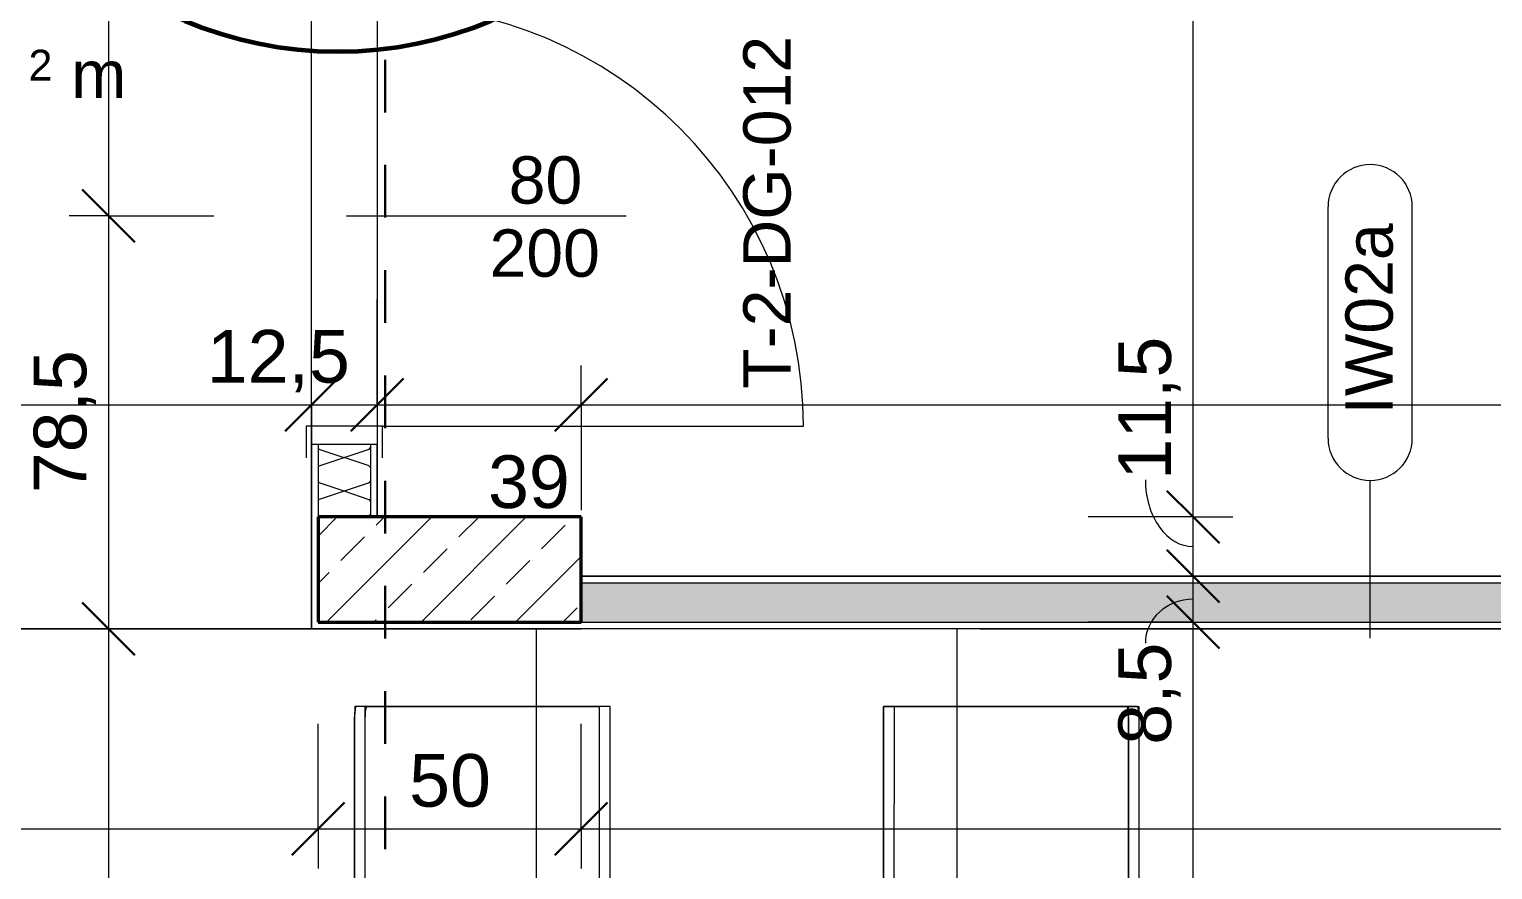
# Model space of a CAD drawing. Header units: metres. Extents: x -67.4 to -27.2, y 43.9 to 89.6.
# Drawn here: x -45.808 to -43.026, y 52.531 to 54.128 of the extents above; entities that cross this region are included whole.
import ezdxf

# ---------------------------------------------------------------- set-up
doc = ezdxf.new("R2010")
doc.units = ezdxf.units.M
doc.linetypes.add('Strich Punkt Mittel', pattern=[0.015875, 0.00635, -0.004763, 0, -0.004763])
doc.linetypes.add('Verdeckt', pattern=[0.003, 0.002, -0.001])
for name, color, linetype, lineweight in [('A_2D', 7, 'Continuous', 13), ('A_Bemassung-50_', 4, 'Continuous', 9), ('A_Bemassung_', 4, 'Continuous', 9), ('A_Beschriftung_', 7, 'Continuous', 9), ('A_Decken', 8, 'Continuous', 13), ('A_Moebel', 6, 'Continuous', 13), ('A_Raeume', 7, 'Continuous', 13), ('A_Raeume_', 7, 'Continuous', 5), ('A_Raeume_Beschriftung_', 7, 'Continuous', 9), ('A_Raster_', 1, 'Continuous', 9), ('A_Tueren', 31, 'Continuous', 13), ('A_Waende', 7, 'Continuous', 13)]:
    doc.layers.add(name, color=color, linetype=linetype, lineweight=lineweight)
doc.styles.add('Arial_2', font='arial.ttf', dxfattribs={"height": 0.09})
doc.styles.add('Arial_3', font='arial.ttf', dxfattribs={"height": 0.05849})
doc.styles.add('Arial_5', font='arial.ttf', dxfattribs={"height": 0.1})
doc.dimstyles.new('WGA-Bemaßung', dxfattribs={"dimscale": 0.3048, "dimtxt": 0.102026, "dimasz": 0.328084, "dimexe": 0.246063, "dimexo": 0.0625, "dimgap": 0.04101, "dimtad": 1, "dimdec": 1, "dimlfac": 100, "dimrnd": 0.5, "dimdsep": 46, "dimtxsty": 'Arial_5', "dimblk1": 'OBLIQUE', "dimblk2": 'OBLIQUE', "dimsah": 1, "dimcen": 0.09, "dimdle": 0.246063, "dimazin": 2, "dimtfac": 1, "dimtdec": 4, "dimtix": 1, "dimtmove": 0, "dimatfit": 3, "dimfxl": 0.656168, "dimfxlon": 1, "dimtvp": 1, "dimtolj": 1, "dimtzin": 0, "dimarcsym": 2})
doc.dimstyles.new('WGA-Bemaßung_3', dxfattribs={"dimscale": 0.3048, "dimtxt": 0.102026, "dimasz": 0.328084, "dimexe": 0.246063, "dimexo": 0.0625, "dimgap": 0.04101, "dimtad": 1, "dimdec": 1, "dimlfac": 100, "dimrnd": 0.5, "dimdsep": 46, "dimtxsty": 'Arial_5', "dimblk1": 'OBLIQUE', "dimblk2": 'OBLIQUE', "dimsah": 1, "dimcen": 0.09, "dimdle": 0.246063, "dimazin": 2, "dimtfac": 1, "dimtdec": 4, "dimtix": 1, "dimtmove": 1, "dimatfit": 3, "dimfxl": 0.656168, "dimfxlon": 1, "dimtvp": 1, "dimtolj": 1, "dimtzin": 0, "dimarcsym": 2})
doc.dimstyles.new('WGA-Bemaßung_4', dxfattribs={"dimscale": 0.3048, "dimtxt": 0.102026, "dimasz": 0.328084, "dimexe": 0.246063, "dimexo": 0.0625, "dimgap": 0.04101, "dimtad": 1, "dimdec": 1, "dimlfac": 100, "dimrnd": 0.5, "dimdsep": 46, "dimtxsty": 'Arial_5', "dimblk1": 'OBLIQUE', "dimblk2": 'OBLIQUE', "dimsah": 1, "dimcen": 0.09, "dimdle": 0.246063, "dimazin": 2, "dimtfac": 1, "dimtdec": 4, "dimtix": 1, "dimtmove": 2, "dimatfit": 3, "dimfxl": 0.656168, "dimfxlon": 1, "dimtvp": 1, "dimtolj": 1, "dimtzin": 0, "dimarcsym": 2})
doc.dimstyles.new('WGA-Bemaßung_5', dxfattribs={"dimscale": 0.3048, "dimtxt": 0.102026, "dimasz": 0.328084, "dimexe": 0.246063, "dimexo": 0.0625, "dimgap": 0.04101, "dimtad": 1, "dimdec": 1, "dimlfac": 100, "dimrnd": 0.5, "dimdsep": 46, "dimtxsty": 'Arial_5', "dimblk1": 'OBLIQUE', "dimblk2": 'OBLIQUE', "dimsah": 1, "dimcen": 0.09, "dimdle": 0.246063, "dimazin": 2, "dimtfac": 1, "dimtdec": 4, "dimtix": 1, "dimtmove": 0, "dimatfit": 3, "dimfxl": 0.656168, "dimfxlon": 1, "dimtvp": 1, "dimtolj": 1, "dimtzin": 0, "dimarcsym": 2})

# ---------------------------------------------------------------- blocks, each defined once
blk = doc.blocks.new('Moeb_Esstisch_rechteckig_bear - 188 x 80-V10-263_PP_03DG_BT2')
at = {"layer": 'A_Moebel', "color": 8}
for p, q in [((0.1259, 0.7452), (-0.2391, 0.7452)), ((-0.2391, 0.7452), (0.1259, 0.7452)), ((-0.2391, 0.7255), (0.1259, 0.7255)), ((-0.2391, 0.7255), (0.1259, 0.7255)), ((0.1459, 0.7452), (0.1259, 0.7452)), ((0.1259, 0.7255), (0.1311, 0.7255)), ((0.1311, 0.7255), (0.1358, 0.7255)), ((0.1359, 0.7255), (0.1399, 0.7255)), ((0.1401, 0.7255), (0.143, 0.7255)), ((0.1433, 0.7255), (0.145, 0.7255)), ((0.1453, 0.7255), (0.1458, 0.7255)), ((0.1459, 0.7423), (0.1459, 0.7452)), ((0.1459, 0.4), (0.1459, 0.7423)), ((0.1459, 0.7225), (0.1459, 0.7423)), ((0.1459, 0.6914), (0.1459, 0.7423)), ((0.1459, 0.7225), (0.1459, 0.6716)), ((0.1459, 0.6868), (0.1459, 0.6914)), ((0.1459, 0.6783), (0.1459, 0.6868)), ((0.1459, 0.6663), (0.1459, 0.6783)), ((0.1459, 0.6716), (0.1459, 0.6193)), ((0.1459, 0.6517), (0.1459, 0.6663)), ((0.1459, 0.6353), (0.1459, 0.6517)), ((0.1459, 0.6181), (0.1459, 0.6353)), ((0.1459, 0.6193), (0.1459, 0.4)), ((0.1459, 0.4), (0.1459, 0.6181)), ((0.2934, 0.4), (-1.5866, 0.4)), ((0.2934, 0.4), (-1.5866, 0.4)), ((0.1459, 0.2599), (0.1459, 0.4)), ((0.1459, 0.4), (0.1459, 0.3232)), ((0.1459, 0.3221), (0.1459, 0.4)), ((0.2934, 0.3148), (0.2934, 0.4)), ((0.2934, 0.3148), (0.2934, 0.4)), ((0.1459, 0.3076), (0.1459, 0.3232)), ((0.1459, 0.3221), (0.1459, 0.2932)), ((0.1459, 0.2928), (0.1459, 0.3076)), ((-0.2591, 0.2798), (0.1459, 0.2798)), ((0.1459, 0.2799), (0.1459, 0.2928)), ((0.1459, 0.2928), (0.1459, 0.2798)), ((0.1459, 0.2696), (0.1459, 0.2799)), ((0.1459, 0.2599), (0.1459, 0.2798)), ((-0.2591, 0.2599), (0.1459, 0.2599)), ((-0.2591, 0.2599), (0.1459, 0.2599)), ((0.1459, 0.2628), (0.1459, 0.2696)), ((0.1459, 0.2599), (0.1459, 0.2628)), ((-0.2591, -0.2599), (0.1459, -0.2599)), ((0.1459, -0.2599), (-0.2591, -0.2599)), ((-0.2591, -0.2599), (0.1459, -0.2599)), ((0.1459, -0.2599), (-0.2591, -0.2599)), ((0.1459, -0.2599), (0.1459, -0.4)), ((0.1459, -0.2798), (0.1459, -0.2599)), ((0.1459, -0.3232), (0.1459, -0.2599)), ((0.1459, -0.2599), (0.1459, -0.4)), ((0.1459, -0.2798), (0.1459, -0.2599)), ((0.1459, -0.3232), (0.1459, -0.2599)), ((0.1459, -0.2798), (-0.2591, -0.2798)), ((0.1459, -0.2798), (-0.2591, -0.2798)), ((0.1459, -0.2798), (0.1459, -0.2818)), ((0.1459, -0.2798), (0.1459, -0.2818)), ((0.1459, -0.2818), (0.1459, -0.2863)), ((0.1459, -0.2818), (0.1459, -0.2863)), ((0.1459, -0.2863), (0.1459, -0.2928)), ((0.1459, -0.2863), (0.1459, -0.2928)), ((0.1459, -0.2932), (0.1459, -0.3018)), ((0.1459, -0.2932), (0.1459, -0.3018)), ((0.1459, -0.3018), (0.1459, -0.3117)), ((0.1459, -0.3018), (0.1459, -0.3117)), ((0.1459, -0.3117), (0.1459, -0.3221)), ((0.1459, -0.3117), (0.1459, -0.3221)), ((0.1459, -0.4), (0.1459, -0.3221)), ((0.1459, -0.4), (0.1459, -0.3221)), ((0.1459, -0.3232), (0.1459, -0.4)), ((0.1459, -0.3232), (0.1459, -0.4)), ((-1.5866, -0.4), (0.2934, -0.4)), ((-1.5866, -0.4), (0.2934, -0.4)), ((0.1459, -0.4), (0.1459, -0.7423)), ((0.1459, -0.6181), (0.1459, -0.4)), ((0.1459, -0.4), (0.1459, -0.6193)), ((0.1459, -0.4), (0.1459, -0.7423)), ((0.1459, -0.6181), (0.1459, -0.4)), ((0.1459, -0.4), (0.1459, -0.6193)), ((0.1459, -0.6914), (0.1459, -0.6181)), ((0.1459, -0.6914), (0.1459, -0.6181)), ((0.1459, -0.6193), (0.1459, -0.6716)), ((0.1459, -0.6193), (0.1459, -0.6716)), ((0.1459, -0.6716), (0.1459, -0.7225)), ((0.1459, -0.6716), (0.1459, -0.7225)), ((0.1459, -0.7423), (0.1459, -0.6914)), ((0.1459, -0.7423), (0.1459, -0.6914)), ((0.1459, -0.7423), (0.1459, -0.7225)), ((0.1459, -0.7423), (0.1459, -0.7225)), ((-0.2391, -0.7255), (0.1259, -0.7255)), ((0.1259, -0.7255), (-0.2391, -0.7255)), ((-0.2391, -0.7255), (0.1259, -0.7255)), ((0.1259, -0.7255), (-0.2391, -0.7255)), ((0.1259, -0.7452), (-0.2391, -0.7452)), ((0.1259, -0.7452), (-0.2391, -0.7452)), ((0.1259, -0.7452), (-0.2391, -0.7452)), ((0.1259, -0.7452), (-0.2391, -0.7452)), ((0.1259, -0.7255), (0.1311, -0.7255)), ((0.1259, -0.7255), (0.1311, -0.7255)), ((0.1459, -0.7452), (0.1259, -0.7452)), ((0.1459, -0.7452), (0.1259, -0.7452)), ((0.1311, -0.7255), (0.1358, -0.7255)), ((0.1311, -0.7255), (0.1358, -0.7255)), ((0.1359, -0.7255), (0.1399, -0.7255)), ((0.1359, -0.7255), (0.1399, -0.7255)), ((0.1401, -0.7255), (0.143, -0.7255)), ((0.1401, -0.7255), (0.143, -0.7255)), ((0.1433, -0.7255), (0.145, -0.7255)), ((0.1433, -0.7255), (0.145, -0.7255)), ((0.1453, -0.7255), (0.1458, -0.7255)), ((0.1453, -0.7255), (0.1458, -0.7255)), ((0.1459, -0.7423), (0.1459, -0.7452)), ((0.1459, -0.7423), (0.1459, -0.7452))]:
    blk.add_line(p, q, dxfattribs=at)
for centre, major_axis, start_param, end_param in [((0.1259, 0.7423), (-0.02, 0), 3.141593, 4.712389), ((0.1259, 0.7225), (-0.02, 0), 3.141593, 4.712389), ((0.1259, -0.7225), (0.02, 0), 4.712389, 6.283185), ((0.1259, -0.7225), (0.02, 0), 4.712389, 6.283185), ((0.1259, -0.7423), (-0.02, 0), 1.570796, 3.141593), ((0.1259, -0.7423), (-0.02, 0), 1.570796, 3.141593)]:
    blk.add_ellipse(centre, major_axis=major_axis, ratio=0.147809, start_param=start_param, end_param=end_param, dxfattribs=at)
blk = doc.blocks.new('UZ_D1 - SL_0800x2000_Zimmertür_Stahlzarge_GK-11052839-263_PP_03DG_BT2')
at = {"layer": 'A_Tueren', "lineweight": 5}
for p, q in [((0.4, 0.0725), (0.4, 0.8725)), ((-0.46, 0.0725), (-0.4, 0.0725)), ((-0.4, 0.0725), (-0.4, -0.0725)), ((0.4, 0.0725), (0.4, -0.0725)), ((0.46, 0.0725), (0.4, 0.0725)), ((-0.4, -0.0725), (-0.46, -0.0725)), ((0.4, -0.0725), (0.46, -0.0725))]:
    blk.add_line(p, q, dxfattribs=at)
blk.add_arc((0.4, 0.0725), 0.8, 90, 180, dxfattribs=at)
blk = doc.blocks.new('BS_Wand_Lollipop - rechts_oben-2026913-263_PP_03DG_BT2')
at = {"layer": 'A_Beschriftung_'}
for p, q in [((0.0046, 0.0016), (0.0134, 0.0016)), ((-0.003, 0), (0.003, 0)), ((0.0046, -0.0016), (0.0134, -0.0016))]:
    blk.add_line(p, q, dxfattribs=at)
for centre, start, end in [((0.0046, 0), 90, 270), ((0.0134, 0), 270, 90)]:
    blk.add_arc(centre, 0.0016, start, end, dxfattribs=at)
blk = doc.blocks.new('BS_Tuer_PP - rechts-10002445-263_PP_03DG_BT2')
at = {"layer": 'A_Beschriftung_'}
blk.add_line((0, 0.000124), (0, -0.010513), dxfattribs=at)
blk = doc.blocks.new('DIMBLOCK140-263_PP_03DG_BT2')
at = {"layer": 'A_Bemassung-50_', "lineweight": 35, "transparency": 16777216}
for p, q in [((-43.5955, 53.0012), (-43.6455, 53.0512)), ((-43.5955, 53.0012), (-43.5455, 52.9512)), ((-43.5956, 48.9289), (-43.6456, 48.9789)), ((-43.5956, 48.9289), (-43.5456, 48.8789))]:
    blk.add_line(p, q, dxfattribs=at)
at = {"layer": 'A_Bemassung-50_', "transparency": 16777216}
for p, q in [((-43.5955, 53.0012), (-43.7955, 53.0012)), ((-43.5956, 48.8539), (-43.5955, 53.0012)), ((-43.5955, 53.0012), (-43.5205, 53.0012)), ((-43.5956, 48.9289), (-43.6706, 48.9289)), ((-43.5956, 48.9289), (-43.3956, 48.9289))]:
    blk.add_line(p, q, dxfattribs=at)
at = {"layer": 'A_Bemassung-50_', "color": 0, "transparency": 16777216, "insert": (-43.7378, 51.1049), "char_height": 0.1, "width": 0.276883, "attachment_point": 1, "rotation": 90, "line_spacing_factor": 0.941778, "style": 'Arial_5'}
blk.add_mtext('407', dxfattribs=at)
blk = doc.blocks.new('_Oblique')
at = {"color": 0, "linetype": 'ByBlock', "lineweight": -2}
blk.add_line((-0.5, -0.5), (0.5, 0.5), dxfattribs=at)
blk = doc.blocks.new('DIMBLOCK141-263_PP_03DG_BT2')
at = {"layer": 'A_Bemassung-50_', "lineweight": 35, "transparency": 16777216}
for p, q in [((-43.5955, 53.0886), (-43.6455, 53.1386)), ((-43.5955, 53.0886), (-43.5455, 53.0386)), ((-43.5955, 53.0012), (-43.6455, 53.0512)), ((-43.5955, 53.0012), (-43.5455, 52.9512))]:
    blk.add_line(p, q, dxfattribs=at)
at = {"layer": 'A_Bemassung-50_', "transparency": 16777216}
for p, q in [((-43.5955, 53.0886), (-43.7955, 53.0886)), ((-43.5955, 53.0012), (-43.5955, 53.0886)), ((-43.5955, 53.0886), (-43.5205, 53.0886)), ((-43.5955, 53.0012), (-43.7955, 53.0012)), ((-43.5955, 53.0012), (-43.5205, 53.0012))]:
    blk.add_line(p, q, dxfattribs=at)
blk.add_ellipse((-43.5955, 52.9614), major_axis=(-0.091, 0), ratio=0.918612, start_param=4.712389, end_param=6.283185, dxfattribs=at)
at = {"layer": 'A_Bemassung-50_', "color": 0, "transparency": 16777216, "insert": (-43.7378, 52.7683), "char_height": 0.1, "width": 0.231677, "attachment_point": 1, "rotation": 90, "line_spacing_factor": 0.941778, "style": 'Arial_5'}
blk.add_mtext('8,5', dxfattribs=at)
blk = doc.blocks.new('DIMBLOCK142-263_PP_03DG_BT2')
at = {"layer": 'A_Bemassung-50_', "lineweight": 35, "transparency": 16777216}
for p, q in [((-43.5955, 53.2012), (-43.6455, 53.2512)), ((-43.5955, 53.2012), (-43.5455, 53.1512)), ((-43.5955, 53.0886), (-43.6455, 53.1386)), ((-43.5955, 53.0886), (-43.5455, 53.0386))]:
    blk.add_line(p, q, dxfattribs=at)
at = {"layer": 'A_Bemassung-50_', "transparency": 16777216}
for p, q in [((-43.5955, 53.2012), (-43.7955, 53.2012)), ((-43.5955, 53.0886), (-43.5955, 53.2012)), ((-43.5955, 53.2012), (-43.5205, 53.2012)), ((-43.5955, 53.0886), (-43.7955, 53.0886)), ((-43.5955, 53.0886), (-43.5205, 53.0886))]:
    blk.add_line(p, q, dxfattribs=at)
blk.add_ellipse((-43.5955, 53.2719), major_axis=(0, 0.127), ratio=0.716617, start_param=1.570796, end_param=3.141593, dxfattribs=at)
at = {"layer": 'A_Bemassung-50_', "color": 0, "transparency": 16777216, "insert": (-43.7378, 53.2719), "char_height": 0.1, "width": 0.323972, "attachment_point": 1, "rotation": 90, "line_spacing_factor": 0.941778, "style": 'Arial_5'}
blk.add_mtext('11,5', dxfattribs=at)
blk = doc.blocks.new('DIMBLOCK143-263_PP_03DG_BT2')
at = {"layer": 'A_Bemassung-50_', "lineweight": 35, "transparency": 16777216}
for p, q in [((-43.5954, 55.6486), (-43.6454, 55.6986)), ((-43.5954, 55.6486), (-43.5454, 55.5986)), ((-43.5955, 53.2012), (-43.6455, 53.2512)), ((-43.5955, 53.2012), (-43.5455, 53.1512))]:
    blk.add_line(p, q, dxfattribs=at)
at = {"layer": 'A_Bemassung-50_', "transparency": 16777216}
for p, q in [((-43.5954, 55.6486), (-43.7954, 55.6486)), ((-43.5955, 53.2012), (-43.5954, 55.6486)), ((-43.5954, 55.6486), (-43.5204, 55.6486)), ((-43.5955, 53.2012), (-43.7955, 53.2012)), ((-43.5955, 53.2012), (-43.5205, 53.2012))]:
    blk.add_line(p, q, dxfattribs=at)
at = {"layer": 'A_Bemassung-50_', "color": 0, "transparency": 16777216, "insert": (-43.7377, 54.2515), "char_height": 0.1, "width": 0.416266, "attachment_point": 1, "rotation": 90, "line_spacing_factor": 0.941778, "style": 'Arial_5'}
blk.add_mtext('244,5', dxfattribs=at)
blk = doc.blocks.new('DIMBLOCK265-263_PP_03DG_BT2')
at = {"layer": 'A_Bemassung-50_', "transparency": 16777216}
for p, q in [((-46.8838, 53.4144), (-46.8838, 53.6144)), ((-45.2713, 53.4143), (-45.2713, 53.6143)), ((-46.8838, 53.4144), (-45.2713, 53.4143)), ((-46.8838, 53.4144), (-46.8838, 53.3394)), ((-45.2713, 53.4143), (-45.2713, 53.3393))]:
    blk.add_line(p, q, dxfattribs=at)
at = {"layer": 'A_Bemassung-50_', "lineweight": 35, "transparency": 16777216}
for p, q in [((-46.8838, 53.4144), (-46.8338, 53.4644)), ((-45.2713, 53.4143), (-45.2213, 53.4643)), ((-46.8838, 53.4144), (-46.9338, 53.3644)), ((-45.2713, 53.4143), (-45.3213, 53.3643))]:
    blk.add_line(p, q, dxfattribs=at)
at = {"layer": 'A_Bemassung-50_', "color": 0, "transparency": 16777216, "insert": (-46.251, 53.5567), "char_height": 0.1, "width": 0.416266, "attachment_point": 1, "rotation": 359.9983, "line_spacing_factor": 0.941778, "style": 'Arial_5'}
blk.add_mtext('161,5', dxfattribs=at)
blk = doc.blocks.new('DIMBLOCK266-263_PP_03DG_BT2')
at = {"layer": 'A_Bemassung-50_', "transparency": 16777216}
for p, q in [((-45.2713, 53.4143), (-45.2713, 53.6143)), ((-45.1463, 53.4143), (-45.1463, 53.6143)), ((-45.2713, 53.4143), (-45.1463, 53.4143)), ((-45.2713, 53.4143), (-45.2713, 53.3393)), ((-45.1463, 53.4143), (-45.1463, 53.3393))]:
    blk.add_line(p, q, dxfattribs=at)
at = {"layer": 'A_Bemassung-50_', "lineweight": 35, "transparency": 16777216}
for p, q in [((-45.2713, 53.4143), (-45.2213, 53.4643)), ((-45.1463, 53.4143), (-45.0963, 53.4643)), ((-45.2713, 53.4143), (-45.3213, 53.3643)), ((-45.1463, 53.4143), (-45.1963, 53.3643))]:
    blk.add_line(p, q, dxfattribs=at)
at = {"layer": 'A_Bemassung-50_', "color": 0, "transparency": 16777216, "insert": (-45.4702, 53.5566), "char_height": 0.1, "width": 0.323972, "attachment_point": 1, "rotation": 359.9983, "line_spacing_factor": 0.941778, "style": 'Arial_5'}
blk.add_mtext('12,5', dxfattribs=at)
blk = doc.blocks.new('DIMBLOCK267-263_PP_03DG_BT2')
at = {"layer": 'A_Bemassung-50_', "transparency": 16777216}
for p, q in [((-45.1463, 53.4143), (-45.1463, 53.6143)), ((-44.7588, 53.4143), (-44.7588, 53.4893)), ((-45.1463, 53.4143), (-44.7588, 53.4143)), ((-45.1463, 53.4143), (-45.1463, 53.3393)), ((-44.7588, 53.4143), (-44.7588, 53.2143))]:
    blk.add_line(p, q, dxfattribs=at)
at = {"layer": 'A_Bemassung-50_', "lineweight": 35, "transparency": 16777216}
for p, q in [((-45.1463, 53.4143), (-45.0963, 53.4643)), ((-44.7588, 53.4143), (-44.7088, 53.4643)), ((-45.1463, 53.4143), (-45.1963, 53.3643)), ((-44.7588, 53.4143), (-44.8088, 53.3643))]:
    blk.add_line(p, q, dxfattribs=at)
at = {"layer": 'A_Bemassung-50_', "color": 0, "transparency": 16777216, "insert": (-44.9357, 53.3183), "char_height": 0.1, "width": 0.184588, "attachment_point": 1, "rotation": 359.9983, "line_spacing_factor": 0.941778, "style": 'Arial_5'}
blk.add_mtext('39', dxfattribs=at)
blk = doc.blocks.new('DIMBLOCK268-263_PP_03DG_BT2')
at = {"layer": 'A_Bemassung-50_', "transparency": 16777216}
for p, q in [((-40.2187, 53.4142), (-40.2187, 53.6142)), ((-44.7588, 53.4143), (-44.7588, 53.4893)), ((-44.7588, 53.4143), (-40.1437, 53.4142)), ((-44.7588, 53.4143), (-44.7588, 53.2143)), ((-40.2187, 53.4142), (-40.2187, 53.3392))]:
    blk.add_line(p, q, dxfattribs=at)
at = {"layer": 'A_Bemassung-50_', "lineweight": 35, "transparency": 16777216}
for p, q in [((-44.7588, 53.4143), (-44.7088, 53.4643)), ((-40.2187, 53.4142), (-40.1687, 53.4642)), ((-44.7588, 53.4143), (-44.8088, 53.3643)), ((-40.2187, 53.4142), (-40.2687, 53.3642))]:
    blk.add_line(p, q, dxfattribs=at)
at = {"layer": 'A_Bemassung-50_', "color": 0, "transparency": 16777216, "insert": (-42.6041, 53.5565), "char_height": 0.1, "width": 0.276883, "attachment_point": 1, "rotation": 359.9983, "line_spacing_factor": 0.941778, "style": 'Arial_5'}
blk.add_mtext('454', dxfattribs=at)
blk = doc.blocks.new('DIMBLOCK364-263_PP_03DG_BT2')
at = {"layer": 'A_Bemassung-50_', "lineweight": 35, "transparency": 16777216}
for p, q in [((-45.6568, 55.6487), (-45.7068, 55.6987)), ((-45.6568, 55.6487), (-45.6068, 55.5987)), ((-45.6568, 53.7737), (-45.7068, 53.8237)), ((-45.6568, 53.7737), (-45.6068, 53.7237))]:
    blk.add_line(p, q, dxfattribs=at)
at = {"layer": 'A_Bemassung-50_', "transparency": 16777216}
for p, q in [((-45.6568, 55.6487), (-45.7318, 55.6487)), ((-45.6568, 55.6487), (-45.6568, 53.7737)), ((-45.6568, 55.6487), (-45.4568, 55.6487)), ((-45.6568, 53.7737), (-45.7318, 53.7737)), ((-45.6568, 53.7737), (-45.4568, 53.7737))]:
    blk.add_line(p, q, dxfattribs=at)
at = {"layer": 'A_Bemassung-50_', "color": 0, "transparency": 16777216, "insert": (-45.7991, 54.5378), "char_height": 0.1, "width": 0.416266, "attachment_point": 1, "rotation": 90, "line_spacing_factor": 0.941778, "style": 'Arial_5'}
blk.add_mtext('187,5', dxfattribs=at)
blk = doc.blocks.new('DIMBLOCK365-263_PP_03DG_BT2')
at = {"layer": 'A_Bemassung-50_', "lineweight": 35, "transparency": 16777216}
for p, q in [((-45.6568, 53.7737), (-45.7068, 53.8237)), ((-45.6568, 53.7737), (-45.6068, 53.7237)), ((-45.6569, 52.9888), (-45.7069, 53.0388)), ((-45.6569, 52.9888), (-45.6069, 52.9388))]:
    blk.add_line(p, q, dxfattribs=at)
at = {"layer": 'A_Bemassung-50_', "transparency": 16777216}
for p, q in [((-45.6568, 53.7737), (-45.7318, 53.7737)), ((-45.6568, 53.7737), (-45.6569, 52.9888)), ((-45.6568, 53.7737), (-45.4568, 53.7737)), ((-45.6569, 52.9888), (-45.7319, 52.9888)), ((-45.6569, 52.9888), (-45.4569, 52.9888))]:
    blk.add_line(p, q, dxfattribs=at)
at = {"layer": 'A_Bemassung-50_', "color": 0, "transparency": 16777216, "insert": (-45.7992, 53.2463), "char_height": 0.1, "width": 0.323972, "attachment_point": 1, "rotation": 90, "line_spacing_factor": 0.941778, "style": 'Arial_5'}
blk.add_mtext('78,5', dxfattribs=at)
blk = doc.blocks.new('DIMBLOCK366-263_PP_03DG_BT2')
at = {"layer": 'A_Bemassung-50_', "lineweight": 35, "transparency": 16777216}
for p, q in [((-45.6569, 52.9888), (-45.7069, 53.0388)), ((-45.6569, 52.9888), (-45.6069, 52.9388)), ((-45.657, 48.9319), (-45.707, 48.9819)), ((-45.657, 48.9319), (-45.607, 48.8819))]:
    blk.add_line(p, q, dxfattribs=at)
at = {"layer": 'A_Bemassung-50_', "transparency": 16777216}
for p, q in [((-45.6569, 52.9888), (-45.7319, 52.9888)), ((-45.6569, 52.9888), (-45.657, 48.8569)), ((-45.6569, 52.9888), (-45.4569, 52.9888)), ((-45.657, 48.9319), (-45.732, 48.9319)), ((-45.657, 48.9319), (-45.457, 48.9319))]:
    blk.add_line(p, q, dxfattribs=at)
at = {"layer": 'A_Bemassung-50_', "color": 0, "transparency": 16777216, "insert": (-45.7993, 50.7869), "char_height": 0.1, "width": 0.416266, "attachment_point": 1, "rotation": 90, "line_spacing_factor": 0.941778, "style": 'Arial_5'}
blk.add_mtext('405,5', dxfattribs=at)
blk = doc.blocks.new('DIMBLOCK465-263_PP_03DG_BT2')
at = {"layer": 'A_Bemassung-50_', "transparency": 16777216}
for p, q in [((-46.9789, 52.6084), (-46.9788, 52.8084)), ((-45.2588, 52.6084), (-45.2588, 52.8084)), ((-46.9789, 52.6084), (-45.2588, 52.6084)), ((-46.9789, 52.6084), (-46.9789, 52.5334)), ((-45.2588, 52.6084), (-45.2588, 52.5334))]:
    blk.add_line(p, q, dxfattribs=at)
at = {"layer": 'A_Bemassung-50_', "lineweight": 35, "transparency": 16777216}
for p, q in [((-46.9789, 52.6084), (-46.9289, 52.6584)), ((-45.2588, 52.6084), (-45.2088, 52.6584)), ((-46.9789, 52.6084), (-47.0289, 52.5584)), ((-45.2588, 52.6084), (-45.3088, 52.5584))]:
    blk.add_line(p, q, dxfattribs=at)
at = {"layer": 'A_Bemassung-50_', "color": 0, "transparency": 16777216, "insert": (-46.2342, 52.7507), "char_height": 0.1, "width": 0.276883, "attachment_point": 1, "rotation": 359.9983, "line_spacing_factor": 0.941778, "style": 'Arial_5'}
blk.add_mtext('172', dxfattribs=at)
blk = doc.blocks.new('DIMBLOCK466-263_PP_03DG_BT2')
at = {"layer": 'A_Bemassung-50_', "transparency": 16777216}
for p, q in [((-45.2588, 52.6084), (-45.2588, 52.8084)), ((-44.7588, 52.6084), (-44.7588, 52.8084)), ((-45.2588, 52.6084), (-44.7588, 52.6084)), ((-45.2588, 52.6084), (-45.2588, 52.5334)), ((-44.7588, 52.6084), (-44.7588, 52.5334))]:
    blk.add_line(p, q, dxfattribs=at)
at = {"layer": 'A_Bemassung-50_', "lineweight": 35, "transparency": 16777216}
for p, q in [((-45.2588, 52.6084), (-45.2088, 52.6584)), ((-44.7588, 52.6084), (-44.7088, 52.6584)), ((-45.2588, 52.6084), (-45.3088, 52.5584)), ((-44.7588, 52.6084), (-44.8088, 52.5584))]:
    blk.add_line(p, q, dxfattribs=at)
at = {"layer": 'A_Bemassung-50_', "color": 0, "transparency": 16777216, "insert": (-45.0857, 52.7507), "char_height": 0.1, "width": 0.184588, "attachment_point": 1, "rotation": 359.9983, "line_spacing_factor": 0.941778, "style": 'Arial_5'}
blk.add_mtext('50', dxfattribs=at)
blk = doc.blocks.new('DIMBLOCK467-263_PP_03DG_BT2')
at = {"layer": 'A_Bemassung-50_', "transparency": 16777216}
for p, q in [((-44.7588, 52.6084), (-44.7588, 52.8084)), ((-40.2187, 52.6082), (-40.2187, 52.8082)), ((-44.7588, 52.6084), (-40.1437, 52.6082)), ((-44.7588, 52.6084), (-44.7588, 52.5334)), ((-40.2187, 52.6082), (-40.2187, 52.5332))]:
    blk.add_line(p, q, dxfattribs=at)
at = {"layer": 'A_Bemassung-50_', "lineweight": 35, "transparency": 16777216}
for p, q in [((-44.7588, 52.6084), (-44.7088, 52.6584)), ((-40.2187, 52.6082), (-40.1687, 52.6582)), ((-44.7588, 52.6084), (-44.8088, 52.5584)), ((-40.2187, 52.6082), (-40.2687, 52.5582))]:
    blk.add_line(p, q, dxfattribs=at)
at = {"layer": 'A_Bemassung-50_', "color": 0, "transparency": 16777216, "insert": (-42.6041, 52.7506), "char_height": 0.1, "width": 0.276883, "attachment_point": 1, "rotation": 359.9983, "line_spacing_factor": 0.941778, "style": 'Arial_5'}
blk.add_mtext('454', dxfattribs=at)

msp = doc.modelspace()

# ---------------------------------------------------------------- hatches: boundary and pattern name
at = {"layer": 'A_Waende', "lineweight": 5}
h = msp.add_hatch(dxfattribs=at)
h.set_pattern_fill('FP_104', color=250, angle=247.64, style=0, pattern_type=2)
h.set_pattern_definition([(134.998, (-45.14592, 54.42472), (-0.2539954, 0.127012), [0.02245, -0.15715]), (134.998, (-45.25706, 54.472605), (-0.2539954, 0.127012), [0.02245, -0.15715]), (134.998, (-45.1466, 54.4888), (-0.2539954, 0.1270123), [0.02245, -0.15715]), (134.998, (-45.25681, 54.5363), (-0.2539954, 0.1270123), [0.02245, -0.15715]), (161.563, (-45.16192, 54.441037), (-0.5079932, 0.1270184), [0.0502, -0.35141]), (161.563, (-45.20968, 54.45636), (-0.5079932, 0.1270184), [0.0502, -0.35141]), (161.563, (-45.16205, 54.503806), (-0.5079932, 0.1270184), [0.0502, -0.35141]), (161.563, (-45.209432, 54.520053), (-0.5079932, 0.1270184), [0.0502, -0.35141]), (224.998, (-45.257, 54.44122), (0.254004, 0.1269946), [0.02245, -0.15715]), (224.998, (-45.1466, 54.4888), (0.254004, 0.1269946), [0.02245, -0.15715]), (224.998, (-45.25713, 54.50399), (0.254004, 0.1269946), [0.02245, -0.15715]), (224.998, (-45.14635, 54.55249), (0.254004, 0.1269946), [0.02245, -0.15715]), (198.433, (-45.20968, 54.45636), (0.5080021, 0.126983), [0.0502, -0.35141]), (198.433, (-45.161985, 54.47242), (0.5080021, 0.126983), [0.0502, -0.35141]), (198.433, (-45.209432, 54.520053), (0.5080021, 0.126983), [0.0502, -0.35141]), (198.433, (-45.161735, 54.536115), (0.5080021, 0.126983), [0.0502, -0.35141])])
h.paths.add_polyline_path([(-45.1588, 53.2013), (-45.1588, 53.3387), (-45.2588, 53.3387), (-45.2588, 53.2013)])
h.paths.add_polyline_path([(-45.2588, 54.2087), (-45.1588, 54.2087), (-45.1588, 55.6487), (-45.2588, 55.6487), (-45.2588, 55.2056), (-45.1713, 55.2056), (-45.1713, 54.4556), (-45.2588, 54.4556)])
h = msp.add_hatch(dxfattribs=at)
h.set_pattern_fill('FP_2', color=250, style=0, pattern_type=2)
h.set_pattern_definition([(45, (0, 0), (-0.08980256, 0.08980256), []), (45, (0.0898, 0), (-0.08980256, 0.08980256), [0.0635, -0.03175])])
h.paths.add_polyline_path([(-44.7588, 53.0013), (-44.7588, 53.2013), (-45.2588, 53.2013), (-45.2588, 53.0013), (-44.8361, 53.0013)])
h = msp.add_hatch(dxfattribs=at)
h.set_pattern_fill('FP_44', color=250, angle=-112.36, style=0, pattern_type=2)
h.set_pattern_definition([(44.998, (-42.48838, 52.98876), (0.1270123, 0.2539954), [0.02245, -0.15715]), (44.998, (-42.44143, 53.100285), (0.1270123, 0.2539954), [0.02245, -0.15715]), (44.998, (-42.42561, 52.98889), (0.1270123, 0.2539954), [0.02245, -0.15715]), (44.998, (-42.37773, 53.100035), (0.1270123, 0.2539954), [0.02245, -0.15715]), (71.563, (-42.473375, 53.004216), (0.1270184, 0.5079932), [0.0502, -0.35141]), (71.563, (-42.456748, 53.052522), (0.1270184, 0.5079932), [0.0502, -0.35141]), (71.563, (-42.4093, 53.00489), (0.1270184, 0.5079932), [0.0502, -0.35141]), (71.563, (-42.393054, 53.052273), (0.1270184, 0.5079932), [0.0502, -0.35141]), (134.998, (-42.47281, 53.10022), (0.1269946, -0.2540043), [0.02245, -0.15715]), (134.998, (-42.42561, 52.98889), (0.1269946, -0.2540043), [0.02245, -0.15715]), (134.998, (-42.40912, 53.09997), (0.1269946, -0.2540043), [0.02245, -0.15715]), (134.998, (-42.36192, 52.98864), (0.1269946, -0.2540043), [0.02245, -0.15715]), (108.433, (-42.456748, 53.052522), (0.12698295, -0.5080021), [0.0502, -0.35141]), (108.433, (-42.440685, 53.004825), (0.12698295, -0.5080021), [0.0502, -0.35141]), (108.433, (-42.393054, 53.052273), (0.12698295, -0.5080021), [0.0502, -0.35141]), (108.433, (-42.377916, 53.004956), (0.12698295, -0.5080021), [0.0502, -0.35141])])
h.paths.add_polyline_path([(-40.6875, 53.076), (-44.7588, 53.0762), (-44.7588, 53.0012), (-40.6875, 53.001), (-40.6875, 53.0286)])
h.paths.add_polyline_path([(-40.2187, 53.001), (-40.2187, 53.076), (-40.6875, 53.076), (-40.6875, 53.001), (-40.2694, 53.001)])

# ---------------------------------------------------------------- linework, layer by layer
at = {"layer": 'A_2D', "lineweight": 100}
msp.add_circle((-45.2213, 54.8306), 0.7457, dxfattribs=at)
at = {"layer": 'A_Decken'}
msp.add_line((-44.0004, 52.9886), (-45.2713, 52.9887), dxfattribs=at)
at = {"layer": 'A_Raeume', "color": 8, "linetype": 'Verdeckt'}
msp.add_line((-45.2213, 52.9887), (-46.8838, 52.9887), dxfattribs=at)
at = {"layer": 'A_Raeume_', "flags": 128}
for points in [[(-46.8838, 54.6336), (-46.8838, 52.9887), (-45.2713, 52.9887), (-45.2713, 53.2013), (-45.2713, 53.2013), (-45.2713, 53.2029), (-45.2713, 55.5857), (-45.2713, 55.6548), (-45.2712, 55.6548), (-45.2712, 57.1036), (-46.8837, 57.1036), (-46.8838, 55.1186), (-46.8838, 55.0286), (-46.8838, 55.027)], [(-40.2187, 53.0885), (-40.2186, 55.6485), (-43.9813, 55.6486), (-45.1463, 55.6487), (-45.1463, 53.2013), (-44.7588, 53.2013), (-44.7588, 53.0887)], [(-46.9441, 48.5484), (-41.6841, 48.9288), (-40.2188, 49.5573), (-40.2187, 52.9885), (-44.7588, 52.9887), (-44.7588, 52.9888), (-45.265, 52.9888), (-45.265, 52.9887), (-45.4181, 52.9887), (-46.8838, 52.9887), (-46.8838, 52.8238), (-46.944, 52.8238), (-46.944, 51.6768), (-46.944, 51.5238), (-46.9441, 48.9377), (-46.9441, 48.9361), (-46.9441, 48.8886)]]:
    msp.add_lwpolyline(points, close=True, dxfattribs=at)
at = {"layer": 'A_Raster_', "linetype": 'Strich Punkt Mittel', "lineweight": 35}
msp.add_line((-45.1301, 85.8701), (-45.1313, 46.5268), dxfattribs=at)
at = {"layer": 'A_Waende'}
for p, q in [((-45.2588, 53.3387), (-45.2713, 53.3387)), ((-45.2713, 53.3387), (-45.2713, 53.2013)), ((-45.2588, 53.3387), (-45.2588, 53.2013)), ((-45.1463, 53.3387), (-45.1588, 53.3387)), ((-45.1588, 53.3387), (-45.1588, 53.2013)), ((-45.1463, 53.2013), (-45.1463, 53.3387)), ((-45.2713, 53.2013), (-45.2713, 52.9888)), ((-45.2588, 53.0013), (-45.2588, 53.2013)), ((-40.2187, 53.0885), (-44.7588, 53.0887)), ((-44.7588, 53.0762), (-40.2187, 53.076)), ((-45.2713, 52.9888), (-44.7588, 52.9888)), ((-44.7588, 53.0013), (-45.2588, 53.0013)), ((-44.7588, 53.0012), (-40.2187, 53.001)), ((-44.0004, 52.9886), (-40.2187, 52.9885))]:
    msp.add_line(p, q, dxfattribs=at)
at = {"layer": 'A_Waende', "color": 250, "lineweight": 5}
for p, q in [((-45.1588, 53.3387), (-45.2588, 53.3387)), ((-45.2588, 53.2013), (-45.2588, 53.2013)), ((-44.7588, 53.0013), (-44.7588, 53.0012))]:
    msp.add_line(p, q, dxfattribs=at)
at = {"layer": 'A_Waende', "color": 10, "lineweight": 50}
for p, q in [((-44.7588, 53.2013), (-45.2588, 53.2013)), ((-45.2588, 53.2013), (-45.2588, 53.0013)), ((-44.7588, 53.0013), (-44.7588, 53.2013)), ((-45.2588, 53.0013), (-44.7588, 53.0013))]:
    msp.add_line(p, q, dxfattribs=at)

# ---------------------------------------------------------------- block references
at = {"layer": 'A_Beschriftung_', "xscale": 49.99999999999998, "yscale": 49.99999999999998, "zscale": 49.99999999999998}
for name, p, rotation in [('BS_Wand_Lollipop - rechts_oben-2026913-263_PP_03DG_BT2', (-43.2592, 53.1207), 89.99999999999991), ('BS_Tuer_PP - rechts-10002445-263_PP_03DG_BT2', (-45.1988, 53.7737), 89.99827587845384)]:
    msp.add_blockref(name, p, dxfattribs=dict(at, rotation=rotation))
at = {"layer": 'A_Moebel', "color": 8, "rotation": 89.99827587845473}
msp.add_blockref('Moeb_Esstisch_rechteckig_bear - 188 x 80-V10-263_PP_03DG_BT2', (-44.444, 52.6952), dxfattribs=at)
at = {"layer": 'A_Tueren', "rotation": 269.9982758784539}
msp.add_blockref('UZ_D1 - SL_0800x2000_Zimmertür_Stahlzarge_GK-11052839-263_PP_03DG_BT2', (-45.2088, 53.7737), dxfattribs=at)

# ---------------------------------------------------------------- texts
at = {"layer": 'A_Beschriftung_', "char_height": 0.09, "attachment_point": 1, "style": 'Arial_2'}
for s, insert, width, rotation in [('T-2-DG-012', (-44.4507, 53.4448), 0.797679, 90), ('80', (-44.8965, 53.8866), 0.168354, 359.9983), ('200', (-44.9329, 53.7477), 0.252532, 359.9983), ('IW02a', (-43.3063, 53.3959), 0.43692, 90)]:
    msp.add_mtext(s, dxfattribs=dict(at, insert=insert, width=width, rotation=rotation))
at = {"layer": 'A_Raeume_Beschriftung_', "attachment_point": 1}
for s, insert, char_height, width, style in [('2', (-45.8091, 54.0891), 0.0585, 0.056118, 'Arial_3'), (' m', (-45.7628, 54.0872), 0.09, 0.164346, 'Arial_2')]:
    msp.add_mtext(s, dxfattribs=dict(at, insert=insert, char_height=char_height, width=width, style=style))

# ---------------------------------------------------------------- dimensions: what is measured, and where the dimension line sits
at = {"layer": 'A_Bemassung_'}
for base, p1, p2, angle, dimstyle, override, picture, middle in [((-45.6568, 53.7737), (-45.4568, 55.6487), (-45.4568, 53.7737), 89.9983, 'WGA-Bemaßung_5', {"dimpost": '<>', "dimfxl": 1.875}, 'DIMBLOCK364-263_PP_03DG_BT2', (-45.7204, 54.7112)), ((-43.5954, 55.6486), (-43.7955, 53.2012), (-43.7954, 55.6486), 89.9983, 'WGA-Bemaßung', {"dimpost": '<>', "dimfxl": 2.447397}, 'DIMBLOCK143-263_PP_03DG_BT2', (-43.659, 54.4249)), ((-45.6569, 52.9888), (-45.4568, 53.7737), (-45.4569, 52.9888), 89.9983, 'WGA-Bemaßung_5', {"dimpost": '<>', "dimfxl": 0.784897}, 'DIMBLOCK365-263_PP_03DG_BT2', (-45.7204, 53.3813)), ((-45.2713283423, 53.4143060843), (-46.8838223233, 53.6143546069), (-45.271322324, 53.6143060842), 359.9982758785, 'WGA-Bemaßung', {"dimpost": '<>', "dimfxl": 1.6125}, 'DIMBLOCK265-263_PP_03DG_BT2', (-46.0775764294, 53.4778876447)), ((-40.2187, 53.4142), (-44.7588, 53.2143), (-40.2187, 53.6142), 359.9983, 'WGA-Bemaßung', {"dimpost": '<>', "dimfxl": 4.557666}, 'DIMBLOCK268-263_PP_03DG_BT2', (-42.4887, 53.4776)), ((-45.657, 48.9319), (-45.4569, 52.9888), (-45.457, 48.9319), 89.9983, 'WGA-Bemaßung_5', {"dimpost": '<>', "dimfxl": 4.056908}, 'DIMBLOCK366-263_PP_03DG_BT2', (-45.7205, 50.9604)), ((-45.2588, 52.6084), (-46.9788, 52.8084), (-45.2588, 52.8084), 359.9983, 'WGA-Bemaßung_5', {"dimpost": '<>', "dimfxl": 1.720043}, 'DIMBLOCK465-263_PP_03DG_BT2', (-46.1188, 52.6711)), ((-44.7588, 52.6084), (-45.2588, 52.8084), (-44.7588, 52.8084), 359.9983, 'WGA-Bemaßung_5', {"dimpost": '<>', "dimfxl": 0.5}, 'DIMBLOCK466-263_PP_03DG_BT2', (-45.0088, 52.6719)), ((-40.2187, 52.6082), (-44.7588, 52.8084), (-40.2187, 52.8082), 359.9983, 'WGA-Bemaßung_5', {"dimpost": '<>', "dimfxl": 4.540079}, 'DIMBLOCK467-263_PP_03DG_BT2', (-42.4888, 52.6716))]:
    dim = msp.add_linear_dim(base=base, p1=p1, p2=p2, angle=angle, dimstyle=dimstyle, override=override, dxfattribs=at)
    dim.commit()
    dim.dimension.update_dxf_attribs({"geometry": picture, "text_midpoint": middle})
for base, p1, p2, angle, dimstyle, override, picture, middle, turn in [((-45.1463, 53.4143), (-45.2713, 53.6143), (-45.1463, 53.6143), 359.9983, 'WGA-Bemaßung_4', {"dimpost": '<>', "dimfxl": 0.125}, 'DIMBLOCK266-263_PP_03DG_BT2', (-45.3082, 53.49), 359.9983), ((-44.7588, 53.4143), (-45.1463, 53.6143), (-44.7588, 53.2143), 359.9983, 'WGA-Bemaßung_4', {"dimpost": '<>', "dimfxl": 0.556947}, 'DIMBLOCK267-263_PP_03DG_BT2', (-44.8434, 53.2517), 359.9983), ((-43.5955, 53.2012), (-43.7955, 53.0886), (-43.7955, 53.2012), 89.9983, 'WGA-Bemaßung_3', {"dimpost": '<>', "dimfxl": 0.112603}, 'DIMBLOCK142-263_PP_03DG_BT2', (-43.6711, 53.4339), 90), ((-43.5955, 53.0886), (-43.7955, 53.0012), (-43.7955, 53.0886), 89.9983, 'WGA-Bemaßung_3', {"dimpost": '<>', "dimfxl": 0.087397}, 'DIMBLOCK141-263_PP_03DG_BT2', (-43.6711, 52.8841), 90), ((-43.5955, 53.0012), (-43.3956, 48.9289), (-43.7955, 53.0012), 89.9983, 'WGA-Bemaßung_4', {"dimpost": '<>', "dimfxl": 4.091953}, 'DIMBLOCK140-263_PP_03DG_BT2', (-43.6712, 51.2434), 90)]:
    dim = msp.add_linear_dim(base=base, p1=p1, p2=p2, angle=angle, dimstyle=dimstyle, override=override, dxfattribs=at)
    dim.commit()
    dim.dimension.update_dxf_attribs({"geometry": picture, "text_midpoint": middle, "dimtype": 160, "text_rotation": turn})

doc.saveas('drawing.dxf')
